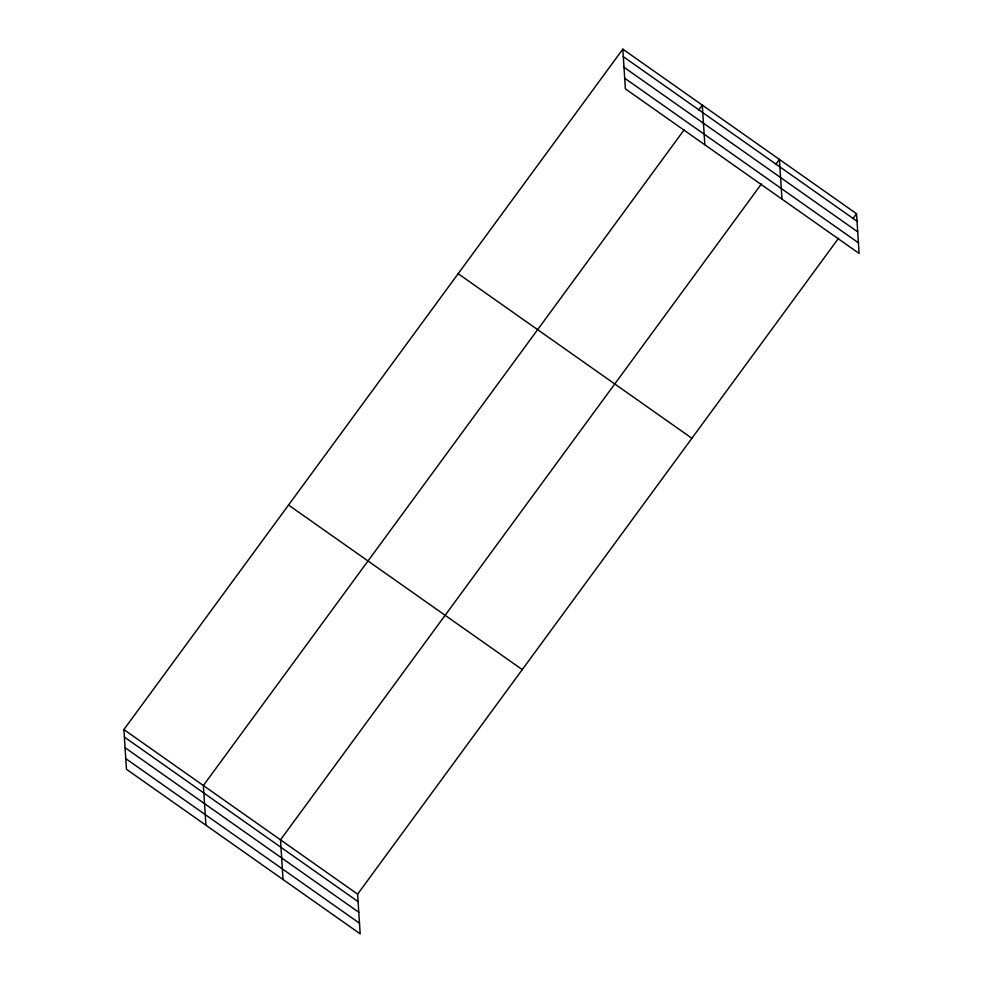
<?xml version="1.0" encoding="UTF-8"?>
<svg xmlns="http://www.w3.org/2000/svg" width="983" height="983" viewBox="0 0 983 983"><rect width="100%" height="100%" fill="white"/><g stroke="black" fill="none" stroke-linecap="round" stroke-linejoin="round"><path stroke-width="1.47" d="M838.548 238.267L357.615 894.149L360.183 933.85L126.463 769.271L123.895 729.57L622.817 49.15L856.537 213.729L859.105 253.43L625.385 88.851L622.817 49.15M684.291 129.645L203.358 785.528L205.926 825.229M698.68 110.01L702.28 105.107L704.848 144.808M761.42 183.956L280.487 839.838L283.055 879.539M775.808 164.321L779.408 159.418L781.976 199.119M852.949 218.631L856.537 213.729M623.296 56.658L857.029 221.224M623.984 67.274L857.717 231.853M624.697 78.222L858.417 242.801M458.164 273.692L691.897 438.271M288.535 505.029L522.268 669.607M123.895 729.57L357.615 894.149M124.374 737.066L358.107 901.644M125.062 747.694L358.795 912.273M125.775 758.643L359.495 923.221"/></g></svg>
